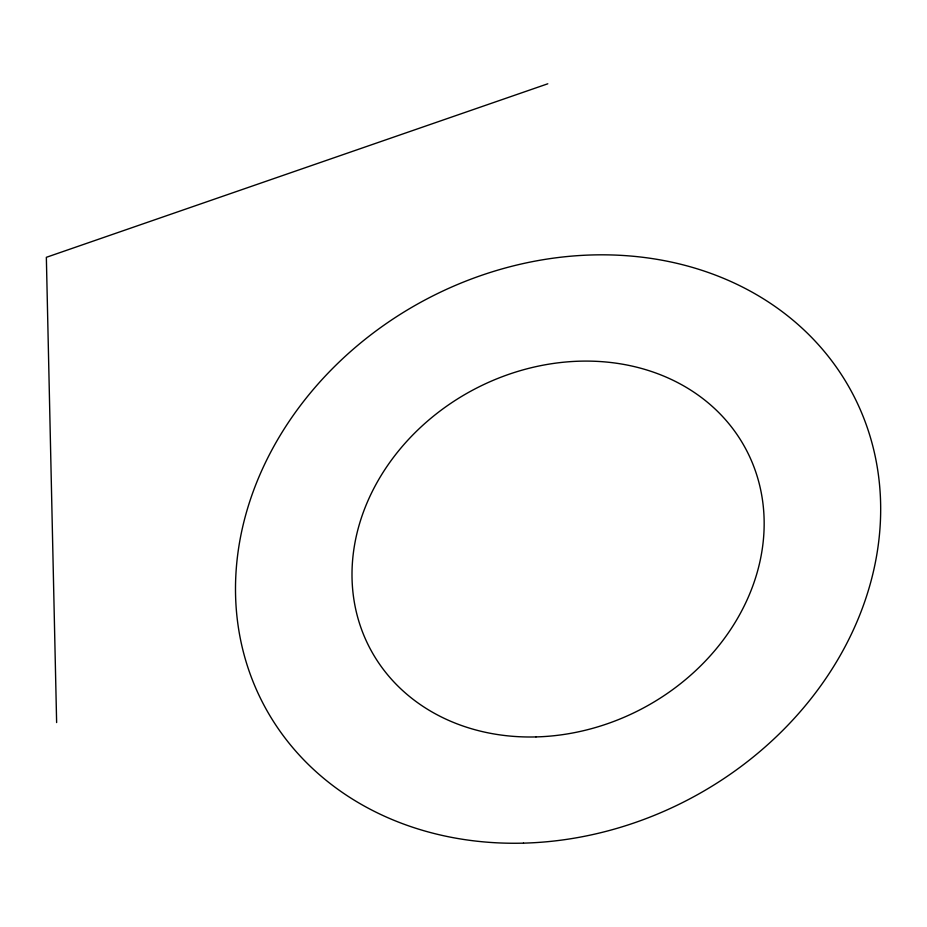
<?xml version="1.0" encoding="UTF-8"?>
<svg xmlns="http://www.w3.org/2000/svg" width="927" height="927" viewBox="0 0 927 927"><rect width="100%" height="100%" fill="white"/><g stroke="black" fill="none" stroke-linecap="round" stroke-linejoin="round"><path stroke-width="1.39" d="M547.799 83.789L46.35 257.312L56.628 722.562M535.98 736.919A212.723 180.394 -27.9 0 0 746.571 450.441A212.723 180.394 -27.9 0 0 391.692 459.769A212.723 180.394 -27.9 0 0 535.98 736.919M523.488 843.141A332.99 282.399 -27.9 0 0 853.141 394.693A332.99 282.399 -27.9 0 0 297.613 409.294A332.99 282.399 -27.9 0 0 523.488 843.141"/></g></svg>
